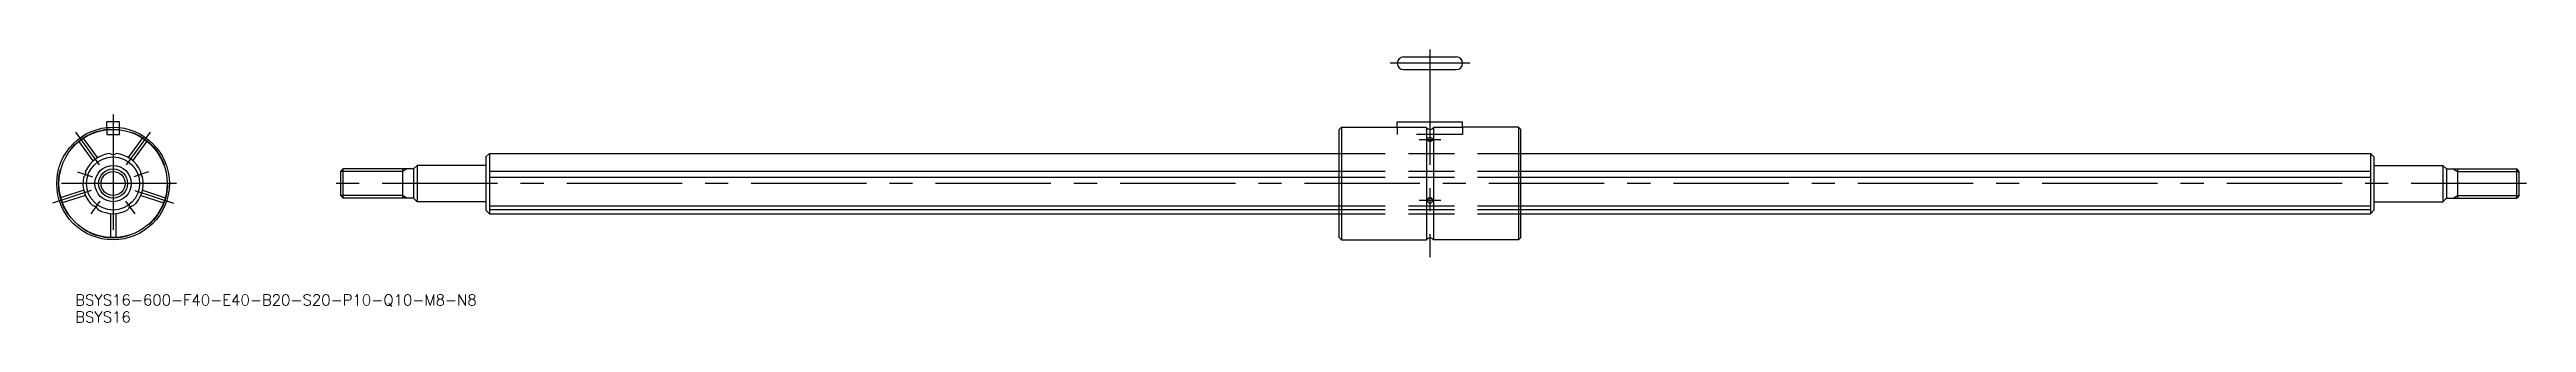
# Model space of a CAD drawing. Extents: x -18 to 665, y -38 to 37.
import ezdxf

# ---------------------------------------------------------------- set-up
doc = ezdxf.new("R2010")
doc.units = 0
doc.linetypes.add('CENTER', pattern=[50.8, 31.75, -6.35, 6.35, -6.35])
doc.linetypes.add('DASHED', pattern=[19.05, 12.7, -6.35])
doc.layers.get('0').update_dxf_attribs({"linetype": 'CONTINUOUS'})
doc.layers.add('CENTER', color=1, linetype='CENTER')
doc.styles.get("Standard").update_dxf_attribs({"font": 'txt.shx', "height": 3, "bigfont": 'bigfont.shx'})

# ---------------------------------------------------------------- blocks, each defined once
blk = doc.blocks.new('*U2')
at = {"color": 7, "linetype": 'CONTINUOUS'}
blk.add_text('BSYS16-600-F40-E40-B20-S20-P10-Q10-M8-N8', height=3, dxfattribs=at).set_placement((-10.42, -33.55))
blk = doc.blocks.new('*U3')
at = {"color": 7, "linetype": 'CONTINUOUS'}
blk.add_text('BSYS16', height=3, dxfattribs=at).set_placement((-10.42, -38.22))

msp = doc.modelspace()

# ---------------------------------------------------------------- linework, layer by layer
at = {"color": 7, "linetype": 'CONTINUOUS'}
for p, q in [((355.46, 34.85), (369.96, 34.85)), ((355.46, 31.35), (369.96, 31.35)), ((1.75, 17), (-1.75, 17)), ((-1.75, 15.4), (-1.75, 17)), ((1.75, 15.4), (1.75, 17)), ((338.31, 15.5), (337.71, 14.9)), ((337.71, -14.9), (337.71, 14.9)), ((338.31, 15.5), (338.31, -15.5)), ((338.31, 15.5), (353.71, 15.5)), ((353.71, 15.4), (353.71, 17)), ((353.71, 17), (371.71, 17)), ((361.71, 15.4), (353.71, 15.4)), ((361.71, 15.4), (361.71, -1.75)), ((363.71, 15.4), (363.71, -1.75)), ((371.71, 15.4), (363.71, 15.4)), ((371.71, 15.4), (371.71, 17)), ((387.11, 15.5), (371.71, 15.5)), ((387.11, 15.5), (387.11, -15.5)), ((387.71, 14.9), (387.11, 15.5)), ((387.71, -14.9), (387.71, 14.9)), ((102.71, 7.3), (103.67, 8.25)), ((102.71, 7.3), (102.71, -7.3)), ((103.67, 8.25), (337.71, 8.25)), ((103.71, 8.25), (103.71, -8.3)), ((387.71, 8.25), (621.71, 8.25)), ((621.71, 8.25), (621.71, -8.3)), ((622.71, 7.3), (621.76, 8.25)), ((622.71, 7.3), (622.71, -7.3)), ((62.71, 3.32), (63.39, 4)), ((62.71, -3.32), (62.71, 3.32)), ((63.39, -4), (63.39, 4)), ((82.71, 4), (63.39, 4)), ((79.71, 4), (79.71, -4)), ((82.71, 4), (83.71, 5)), ((82.71, 4), (82.71, -4)), ((102.71, 5), (83.71, 5)), ((83.71, 5), (83.71, -5)), ((103.71, 3.37), (337.71, 3.37)), ((103.71, 1.73), (337.71, 1.73)), ((387.71, 3.37), (621.71, 3.37)), ((387.71, 1.73), (621.71, 1.73)), ((622.71, 5), (641.71, 5)), ((642.71, 4), (641.71, 5)), ((641.71, 5), (641.71, -5)), ((642.71, 4), (642.71, -4)), ((642.71, 4), (662.03, 4)), ((645.71, 4), (645.71, -4)), ((662.03, -4), (662.03, 4)), ((662.71, 3.32), (662.03, 4)), ((662.71, -3.32), (662.71, 3.32)), ((62.71, -3.32), (63.39, -4)), ((82.71, -4), (63.39, -4)), ((82.71, -4), (83.71, -5)), ((102.71, -5), (83.71, -5)), ((103.71, -6.17), (337.71, -6.17)), ((361.71, -1.75), (361.71, -15.5)), ((363.71, -1.75), (363.71, -15.5)), ((387.71, -6.17), (621.71, -6.17)), ((622.71, -5), (641.71, -5)), ((642.71, -4), (641.71, -5)), ((642.71, -4), (662.03, -4)), ((662.71, -3.32), (662.03, -4)), ((102.71, -7.3), (103.71, -8.3)), ((103.71, -7.19), (337.71, -7.19)), ((103.71, -8.3), (337.71, -8.3)), ((387.71, -7.19), (621.71, -7.19)), ((387.71, -8.3), (621.71, -8.3)), ((622.71, -7.3), (621.71, -8.3)), ((338.31, -15.5), (337.71, -14.9)), ((338.31, -15.5), (361.71, -15.5)), ((387.11, -15.5), (363.71, -15.5)), ((387.11, -15.5), (387.71, -14.9))]:
    msp.add_line(p, q, dxfattribs=at)
at = {"color": 3, "linetype": 'DASHED'}
for p, q in [((-1.75, 15.4), (-1.75, 13.5)), ((1.75, 13.5), (1.75, 15.4)), ((353.71, 15.4), (353.71, 13.5)), ((371.71, 15.4), (371.71, 13.5)), ((-5.47, 6.25), (-9.41, 11.68)), ((-4.25, 7.13), (-8.2, 12.56)), ((-1.75, 13.5), (1.75, 13.5)), ((4.25, 7.13), (8.2, 12.56)), ((5.47, 6.25), (9.41, 11.68)), ((337.71, 8.25), (387.71, 8.25)), ((371.71, 13.5), (353.71, 13.5)), ((337.71, 3.37), (387.71, 3.37)), ((337.71, 1.73), (387.71, 1.73)), ((-8.09, -1.84), (-14.48, -3.92)), ((-7.63, -3.27), (-14.02, -5.34)), ((7.63, -3.27), (14.02, -5.34)), ((8.09, -1.84), (14.48, -3.92)), ((337.71, -6.17), (387.71, -6.17)), ((-0.75, -8.27), (-0.75, -14.98)), ((0.75, -8.27), (0.75, -14.98)), ((337.71, -7.19), (387.71, -7.19)), ((337.71, -8.3), (387.71, -8.3))]:
    msp.add_line(p, q, dxfattribs=at)
at = {"color": 3, "linetype": 'CONTINUOUS'}
for p, q in [((79.71, 3.32), (62.71, 3.32)), ((80.88, 4), (79.71, 3.32)), ((644.54, 4), (645.71, 3.32)), ((645.71, 3.32), (662.71, 3.32)), ((79.71, -3.32), (62.71, -3.32)), ((80.88, -4), (79.71, -3.32)), ((644.54, -4), (645.71, -3.32)), ((645.71, -3.32), (662.71, -3.32))]:
    msp.add_line(p, q, dxfattribs=at)
at = {"color": 7, "linetype": 'CONTINUOUS'}
for radius in [15.5, 14.9, 7.3, 5, 4]:
    msp.add_circle((0, 0), radius, dxfattribs=at)
at = {"color": 3, "linetype": 'DASHED'}
msp.add_circle((0, 0), 15, dxfattribs=at)
at = {"color": 3, "linetype": 'CONTINUOUS'}
msp.add_circle((0, 0), 3.32, dxfattribs=at)
at = {"color": 7, "linetype": 'CONTINUOUS'}
for centre, radius, start, end in [((355.46, 33.1), 1.75, 90, 270), ((369.96, 33.1), 1.75, 270, 90), ((362.71, 16.14), 1.25, 216.56548, 323.43452), ((0, 0), 8.3, 95.9897, 156.0103), ((0, 9.6), 1.6, 237.22684, 302.77316), ((0, 9.6), 1.6, 237.22684, 302.77316), ((0, 0), 8.3, 23.9897, 84.0103), ((362.35, 12.12), 0.392, 120.21266, 177.09286), ((362.36, 12.14), 0.397, 180.60827, 247.62814), ((362.71, 11.06), 1.5, 68.20136, 111.79864), ((362.71, 13.09), 1.41, 249.0721, 290.9279), ((363.06, 12.14), 0.397, 292.37186, 359.39173), ((363.07, 12.12), 0.392, 2.90714, 59.78734), ((0, 0), 8.3, 167.9897, 228.0103), ((-9.13, 2.97), 1.6, 309.22684, 14.77316), ((0, 0), 8.3, 311.9897, 12.0103), ((9.13, 2.97), 1.6, 165.22684, 230.77316), ((-5.64, -7.77), 1.6, 21.22684, 86.77316), ((5.64, -7.77), 1.6, 93.22684, 158.77316), ((362.67, -4.67), 0.707, 130.56293, 177.50717), ((362.68, -4.63), 0.714, 180.16889, 239.6254), ((362.71, -4.62), 0.702, 44.22787, 135.77213), ((362.71, -4.45), 0.888, 243.43661, 296.56339), ((362.75, -4.63), 0.714, 300.3746, 359.83111), ((362.75, -4.67), 0.707, 2.49283, 49.43707), ((0, 0), 8.3, 239.9897, 300.0103), ((362.71, -16.25), 1.25, 36.8699, 143.1301)]:
    msp.add_arc(centre, radius, start, end, dxfattribs=at)
at = {"layer": 'CENTER', "color": 1, "linetype": 'CENTER'}
for p, q in [((362.71, 36.85), (362.71, -20.24)), ((373.71, 33.1), (351.71, 33.1)), ((-3.7, 5.1), (-10.29, 14.16)), ((0, 19), (0, -17.5)), ((3.7, 5.1), (10.29, 14.16)), ((359.71, 12.14), (365.71, 12.14)), ((17.5, 0), (-17.5, 0)), ((-9.8, 3.18), (-5.71, 1.85)), ((9.8, 3.18), (5.71, 1.85)), ((664.71, 0), (60.71, 0)), ((-5.99, -1.95), (-16.64, -5.41)), ((-6.05, -8.33), (-3.53, -4.85)), ((6.05, -8.33), (3.53, -4.85)), ((5.99, -1.95), (16.64, -5.41)), ((365.71, -4.64), (359.71, -4.64))]:
    msp.add_line(p, q, dxfattribs=at)

# ---------------------------------------------------------------- block references
at = {"color": 7, "linetype": 'CONTINUOUS'}
for name in ['*U2', '*U3']:
    msp.add_blockref(name, (0, 0), dxfattribs=at)

doc.saveas('drawing.dxf')
